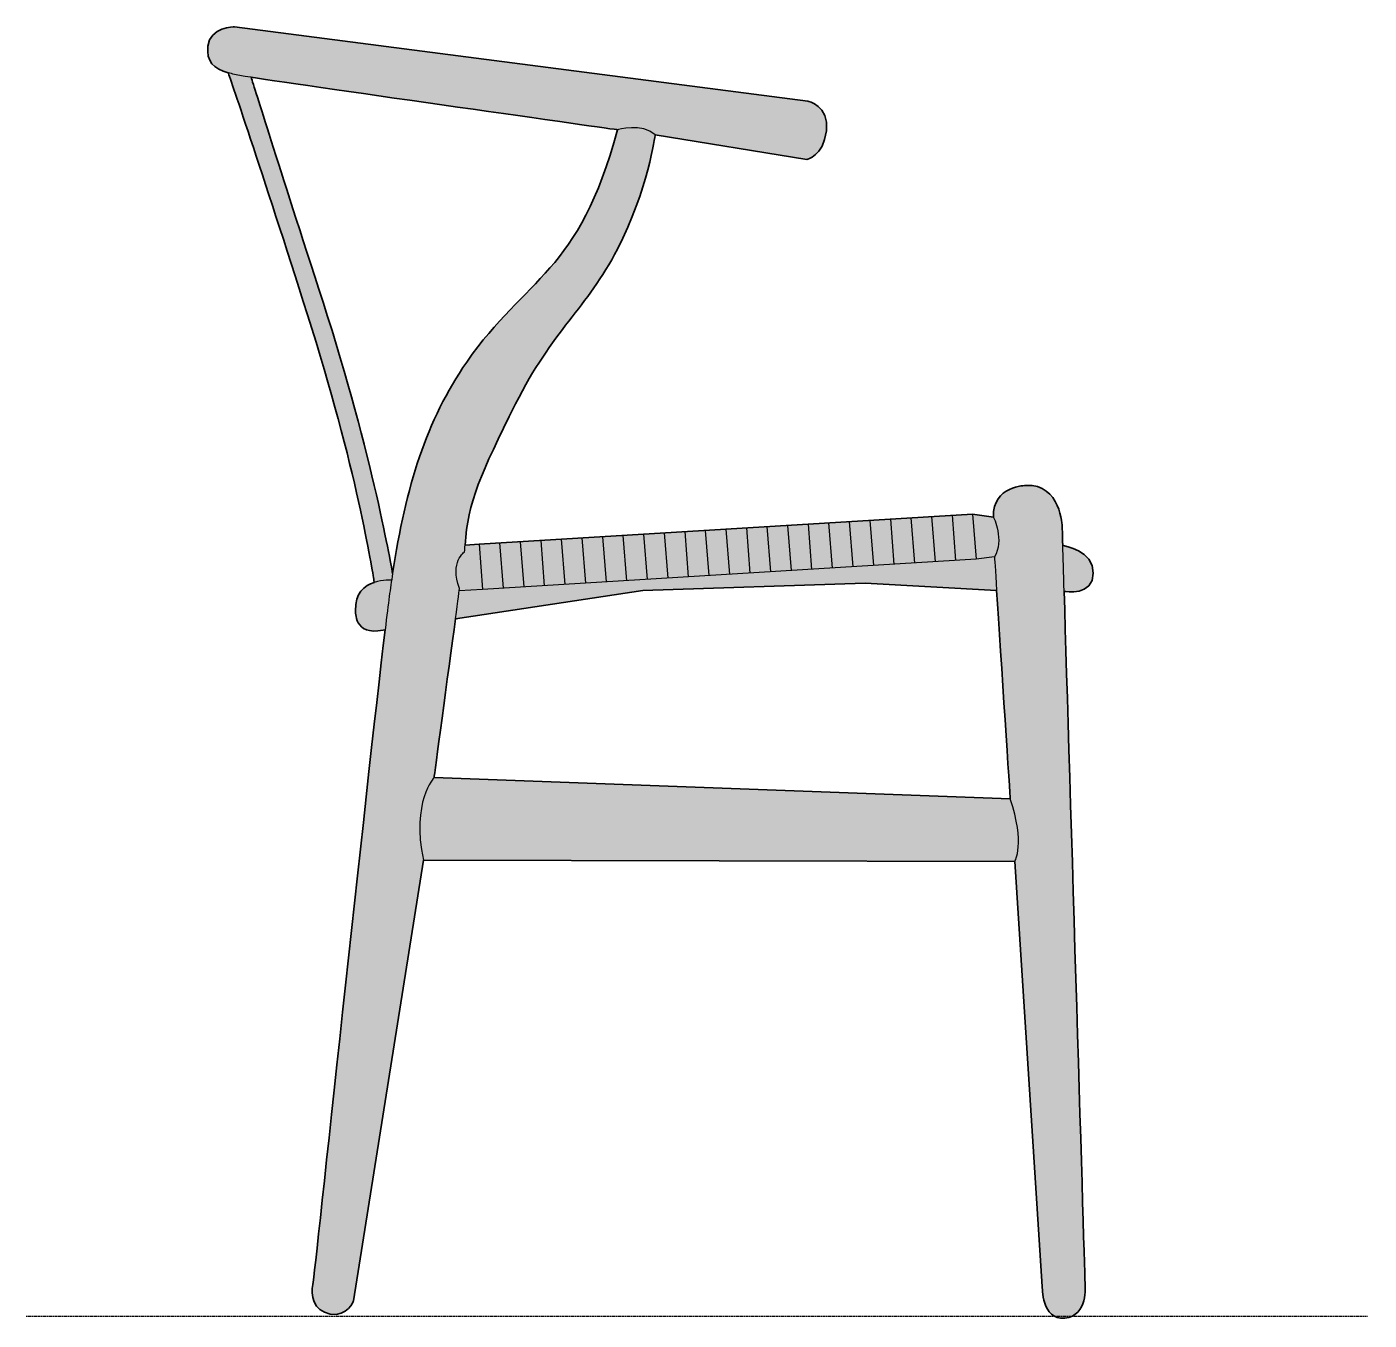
# Model space of a CAD drawing. Header units: millimetres. Extents: x 0 to 1721, y -831 to 755.
# Drawn here: x 935 to 1721, y -2 to 755 of the extents above; entities that cross this region are included whole.
import ezdxf

# ---------------------------------------------------------------- set-up
doc = ezdxf.new("R2010")
doc.units = ezdxf.units.MM
doc.linetypes.add('Dots', pattern=[1, 0, -1])
doc.layers.add('Blocks', color=7, linetype='Continuous')
doc.layers.add('Blocks$Fill', color=7, linetype='Continuous', true_color=0xffffff)
for name, color, linetype, lineweight, true_color in [('Blocks$Inner', 7, 'Continuous', 25, 0x007f00), ('Blocks$Outline', 7, 'Continuous', 35, 0xff3f3f), ('Groud', 7, 'Dots', 25, 0x243775)]:
    doc.layers.add(name, color=color, linetype=linetype, lineweight=lineweight, true_color=true_color)

# ---------------------------------------------------------------- blocks, each defined once
blk = doc.blocks.new('CH24 Side')
at = {"layer": 'Blocks$Fill'}
h = blk.add_hatch(color=256, dxfattribs=at)
h.paths.add_polyline_path([(-289.28, 418.89), (-240.37, 269.17), (-230.92, 237.81), (-223.1, 209.37), (-216.78, 184.23), (-211.87, 162.78), (-208.24, 145.42), (-205.79, 132.53), (-204.4, 124.51), (-204.07, 122.45), (-203.99, 121.93), (-203.97, 121.8), (-203.96, 121.76), (-203.96, 121.75), (-203.96, 121.75), (-203.78, 120.51), (-204.31, 120.33), (-204.84, 120.13), (-205.37, 119.92), (-205.9, 119.69), (-206.43, 119.45), (-206.95, 119.18), (-207.46, 118.9), (-207.72, 118.75), (-207.97, 118.59), (-208.22, 118.44), (-208.47, 118.27), (-208.71, 118.1), (-208.96, 117.93), (-209.2, 117.75), (-209.43, 117.56), (-209.67, 117.37), (-209.9, 117.18), (-210.12, 116.97), (-210.35, 116.77), (-210.57, 116.55), (-210.78, 116.33), (-211, 116.11), (-211.2, 115.88), (-211.41, 115.64), (-211.61, 115.39), (-211.8, 115.14), (-211.99, 114.89), (-212.18, 114.62), (-212.36, 114.36), (-212.53, 114.08), (-212.7, 113.8), (-212.86, 113.51), (-213.02, 113.21), (-213.17, 112.91), (-213.32, 112.6), (-213.46, 112.28), (-213.59, 111.96), (-213.72, 111.62), (-213.84, 111.29), (-213.96, 110.94), (-214.06, 110.59), (-214.16, 110.22), (-214.25, 109.86), (-214.34, 109.48), (-214.42, 109.09), (-214.49, 108.7), (-214.55, 108.3), (-214.6, 107.89), (-214.65, 107.48), (-214.69, 107.05), (-214.72, 106.62), (-214.74, 106.18), (-214.75, 105.73), (-214.75, 105.27), (-214.75, 104.81), (-214.73, 104.33), (-214.71, 103.85), (-214.71, 103.85), (-214.71, 103.84), (-214.71, 103.84), (-214.71, 103.8), (-214.71, 103.68), (-214.72, 103.48), (-214.72, 103.21), (-214.72, 102.88), (-214.7, 102.49), (-214.67, 102.05), (-214.62, 101.57), (-214.59, 101.31), (-214.55, 101.05), (-214.51, 100.78), (-214.45, 100.5), (-214.39, 100.21), (-214.33, 99.91), (-214.25, 99.62), (-214.17, 99.31), (-214.08, 99.01), (-213.98, 98.7), (-213.86, 98.39), (-213.74, 98.08), (-213.61, 97.77), (-213.46, 97.45), (-213.31, 97.14), (-213.14, 96.83), (-213.05, 96.68), (-212.96, 96.53), (-212.86, 96.38), (-212.76, 96.22), (-212.66, 96.07), (-212.55, 95.93), (-212.44, 95.78), (-212.33, 95.63), (-212.22, 95.49), (-212.1, 95.34), (-211.97, 95.2), (-211.84, 95.06), (-211.71, 94.92), (-211.58, 94.79), (-211.44, 94.65), (-211.29, 94.52), (-211.15, 94.39), (-211, 94.26), (-210.84, 94.14), (-210.68, 94.01), (-210.52, 93.89), (-210.35, 93.78), (-210.17, 93.66), (-210, 93.55), (-209.82, 93.44), (-209.63, 93.33), (-209.44, 93.23), (-209.24, 93.13), (-209.04, 93.04), (-208.84, 92.94), (-208.63, 92.85), (-208.41, 92.77), (-208.19, 92.69), (-207.96, 92.61), (-207.73, 92.53), (-207.5, 92.46), (-207.26, 92.4), (-207.01, 92.33), (-206.76, 92.28), (-206.5, 92.22), (-206.24, 92.17), (-205.98, 92.13), (-205.7, 92.09), (-205.42, 92.06), (-205.14, 92.03), (-204.85, 92), (-204.55, 91.98), (-204.25, 91.97), (-203.94, 91.96), (-203.63, 91.95), (-202.99, 91.96), (-202.32, 91.99), (-201.62, 92.04), (-200.9, 92.12), (-200.16, 92.22), (-199.39, 92.35), (-198.59, 92.51), (-197.44, 92.75), (-222.3, -131.23), (-234.23, -241.31), (-238.09, -276.36), (-239.24, -286.45), (-239.58, -289.33), (-239.7, -290.19), (-239.74, -290.47), (-239.76, -290.57), (-239.77, -290.65), (-239.88, -291.22), (-239.97, -291.81), (-240.04, -292.41), (-240.09, -293.03), (-240.13, -293.67), (-240.15, -294.31), (-240.14, -294.96), (-240.12, -295.62), (-240.09, -295.95), (-240.07, -296.28), (-240.03, -296.62), (-239.99, -296.95), (-239.94, -297.28), (-239.89, -297.61), (-239.83, -297.95), (-239.76, -298.28), (-239.69, -298.61), (-239.6, -298.94), (-239.51, -299.26), (-239.42, -299.59), (-239.31, -299.91), (-239.2, -300.24), (-239.08, -300.56), (-238.95, -300.87), (-238.81, -301.18), (-238.67, -301.49), (-238.51, -301.8), (-238.35, -302.1), (-238.18, -302.4), (-238, -302.7), (-237.81, -302.98), (-237.61, -303.27), (-237.4, -303.55), (-237.18, -303.82), (-236.95, -304.09), (-236.72, -304.35), (-236.47, -304.61), (-236.21, -304.86), (-235.94, -305.1), (-235.66, -305.34), (-235.37, -305.57), (-235.07, -305.79), (-234.76, -306), (-234.43, -306.21), (-234.1, -306.41), (-233.75, -306.59), (-233.39, -306.78), (-233.02, -306.95), (-232.64, -307.11), (-232.25, -307.26), (-231.84, -307.4), (-231.43, -307.54), (-230.99, -307.66), (-230.55, -307.77), (-230.1, -307.87), (-229.63, -307.96), (-229.16, -308.03), (-228.69, -308.09), (-228.24, -308.14), (-227.8, -308.17), (-227.37, -308.18), (-226.94, -308.18), (-226.53, -308.17), (-226.12, -308.14), (-225.73, -308.1), (-225.34, -308.05), (-224.96, -307.98), (-224.59, -307.91), (-224.23, -307.82), (-223.88, -307.73), (-223.54, -307.62), (-223.2, -307.5), (-222.88, -307.38), (-222.56, -307.24), (-222.25, -307.1), (-221.95, -306.95), (-221.66, -306.8), (-221.37, -306.63), (-221.09, -306.47), (-220.83, -306.29), (-220.57, -306.11), (-220.31, -305.93), (-220.07, -305.74), (-219.83, -305.55), (-219.6, -305.35), (-219.38, -305.15), (-219.17, -304.95), (-218.96, -304.75), (-218.76, -304.55), (-218.57, -304.34), (-218.38, -304.14), (-218.21, -303.94), (-218.04, -303.73), (-217.87, -303.53), (-217.57, -303.13), (-217.29, -302.74), (-217.04, -302.36), (-216.82, -302), (-216.62, -301.67), (-216.45, -301.35), (-216.3, -301.07), (-216.17, -300.82), (-216.07, -300.61), (-216, -300.44), (-215.91, -300.23), (-215.9, -300.2), (-215.9, -300.19), (-215.89, -300.15), (-215.87, -300.01), (-215.78, -299.46), (-215.44, -297.3), (-214.14, -289.11), (-209.51, -259.87), (-195.46, -171.14), (-181.41, -82.41), (-176.77, -53.17), (-175.48, -44.97), (-175.13, -42.82), (-175.05, -42.26), (-175.03, -42.12), (-175.02, -42.09), (-175.02, -42.08), (-175, -42.08), (-174.95, -42.08), (-174.77, -42.08), (-174.02, -42.08), (-171.13, -42.09), (-160.13, -42.11), (-120.88, -42.22), (-1.79, -42.52), (117.3, -42.83), (156.55, -42.93), (167.55, -42.96), (170.44, -42.97), (171.19, -42.97), (171.37, -42.97), (171.42, -42.97), (171.44, -42.97), (171.44, -42.98), (171.44, -43.02), (171.45, -43.15), (171.48, -43.68), (171.62, -45.77), (172.13, -53.66), (173.95, -81.86), (179.49, -167.41), (185.03, -252.96), (186.86, -281.15), (187.37, -289.05), (187.5, -291.13), (187.54, -291.66), (187.55, -291.8), (187.55, -291.83), (187.55, -291.85), (187.55, -292.07), (187.55, -292.69), (187.59, -293.65), (187.62, -294.25), (187.67, -294.9), (187.74, -295.62), (187.83, -296.38), (187.95, -297.18), (188.09, -298.01), (188.26, -298.87), (188.46, -299.76), (188.57, -300.2), (188.7, -300.65), (188.83, -301.09), (188.97, -301.54), (189.12, -301.99), (189.28, -302.43), (189.46, -302.88), (189.64, -303.32), (189.84, -303.75), (190.04, -304.18), (190.26, -304.6), (190.5, -305.02), (190.74, -305.42), (191, -305.82), (191.13, -306.02), (191.27, -306.21), (191.41, -306.4), (191.55, -306.58), (191.7, -306.77), (191.85, -306.95), (192.01, -307.12), (192.17, -307.3), (192.33, -307.47), (192.5, -307.64), (192.67, -307.8), (192.84, -307.96), (193.02, -308.11), (193.2, -308.27), (193.38, -308.41), (193.57, -308.56), (193.77, -308.69), (193.97, -308.83), (194.17, -308.96), (194.37, -309.08), (194.58, -309.2), (194.8, -309.32), (195.02, -309.43), (195.24, -309.53), (195.47, -309.63), (195.7, -309.72), (195.94, -309.81), (196.18, -309.89), (196.42, -309.97), (196.67, -310.04), (196.93, -310.11), (197.19, -310.16), (197.45, -310.22), (197.72, -310.26), (197.99, -310.3), (198.27, -310.33), (198.56, -310.36), (198.84, -310.38), (199.14, -310.39), (199.44, -310.4), (199.74, -310.4), (200.05, -310.39), (200.36, -310.37), (200.68, -310.35), (201, -310.31), (201.31, -310.28), (201.62, -310.23), (201.92, -310.19), (202.22, -310.13), (202.51, -310.07), (202.8, -310), (203.08, -309.93), (203.35, -309.85), (203.62, -309.77), (203.89, -309.68), (204.15, -309.59), (204.4, -309.49), (204.65, -309.39), (204.9, -309.28), (205.14, -309.17), (205.37, -309.05), (205.6, -308.93), (205.83, -308.81), (206.05, -308.68), (206.26, -308.54), (206.47, -308.4), (206.68, -308.26), (206.88, -308.11), (207.08, -307.96), (207.27, -307.81), (207.46, -307.65), (207.64, -307.49), (207.82, -307.33), (208, -307.16), (208.17, -306.99), (208.34, -306.81), (208.5, -306.64), (208.66, -306.45), (208.81, -306.27), (208.97, -306.09), (209.11, -305.9), (209.26, -305.71), (209.4, -305.51), (209.53, -305.32), (209.66, -305.12), (209.79, -304.92), (210.04, -304.52), (210.27, -304.1), (210.49, -303.68), (210.7, -303.26), (210.89, -302.83), (211.07, -302.4), (211.24, -301.96), (211.39, -301.52), (211.54, -301.08), (211.67, -300.64), (211.8, -300.2), (211.91, -299.76), (212.01, -299.32), (212.11, -298.89), (212.2, -298.45), (212.34, -297.6), (212.46, -296.77), (212.55, -295.97), (212.61, -295.21), (212.66, -294.49), (212.68, -293.81), (212.69, -293.19), (212.69, -292.64), (212.67, -291.73), (212.63, -291.15), (212.62, -290.95), (212.62, -290.94), (212.62, -290.9), (212.61, -290.73), (212.59, -290.09), (212.51, -287.57), (212.22, -277.9), (211.15, -242.58), (207.69, -128.11), (200.33, 115.25), (200.68, 115.19), (200.68, 115.19), (200.69, 115.19), (200.69, 115.18), (200.73, 115.18), (200.87, 115.16), (201.4, 115.08), (201.78, 115.04), (202.22, 115), (202.73, 114.96), (203.29, 114.93), (203.9, 114.92), (204.56, 114.91), (205.25, 114.93), (205.97, 114.97), (206.71, 115.03), (207.09, 115.07), (207.48, 115.12), (207.86, 115.18), (208.25, 115.25), (208.64, 115.32), (209.04, 115.41), (209.43, 115.51), (209.82, 115.61), (210.21, 115.73), (210.59, 115.86), (210.98, 116), (211.36, 116.15), (211.73, 116.32), (211.92, 116.41), (212.1, 116.5), (212.29, 116.59), (212.47, 116.69), (212.65, 116.79), (212.82, 116.9), (213, 117.01), (213.17, 117.12), (213.35, 117.23), (213.52, 117.35), (213.68, 117.48), (213.85, 117.61), (214.01, 117.74), (214.17, 117.87), (214.33, 118.01), (214.48, 118.16), (214.63, 118.31), (214.78, 118.46), (214.93, 118.62), (215.07, 118.78), (215.21, 118.94), (215.34, 119.11), (215.47, 119.29), (215.6, 119.47), (215.73, 119.65), (215.85, 119.84), (215.97, 120.03), (216.08, 120.23), (216.19, 120.43), (216.29, 120.64), (216.4, 120.86), (216.49, 121.07), (216.58, 121.3), (216.67, 121.53), (216.76, 121.76), (216.83, 122), (216.91, 122.24), (216.98, 122.49), (217.04, 122.75), (217.1, 123.01), (217.15, 123.27), (217.2, 123.55), (217.25, 123.82), (217.28, 124.11), (217.32, 124.4), (217.34, 124.69), (217.36, 124.99), (217.38, 125.3), (217.39, 125.61), (217.39, 125.93), (217.39, 126.24), (217.38, 126.55), (217.36, 126.85), (217.34, 127.15), (217.31, 127.45), (217.28, 127.74), (217.24, 128.03), (217.2, 128.31), (217.15, 128.59), (217.1, 128.87), (217.04, 129.14), (216.97, 129.41), (216.9, 129.68), (216.82, 129.94), (216.74, 130.2), (216.66, 130.45), (216.57, 130.7), (216.48, 130.95), (216.38, 131.2), (216.27, 131.44), (216.17, 131.67), (216.05, 131.91), (215.94, 132.14), (215.82, 132.37), (215.69, 132.59), (215.57, 132.81), (215.44, 133.03), (215.3, 133.24), (215.16, 133.45), (215.02, 133.66), (214.87, 133.86), (214.72, 134.07), (214.57, 134.26), (214.42, 134.46), (214.1, 134.84), (213.77, 135.21), (213.43, 135.56), (213.08, 135.9), (212.72, 136.24), (212.35, 136.56), (211.97, 136.86), (211.59, 137.16), (211.2, 137.45), (210.81, 137.72), (210.41, 137.99), (210.01, 138.24), (209.61, 138.49), (209.2, 138.72), (208.79, 138.95), (208.38, 139.16), (207.98, 139.37), (207.16, 139.75), (206.36, 140.1), (205.57, 140.41), (204.8, 140.69), (204.06, 140.94), (203.36, 141.15), (202.69, 141.35), (202.07, 141.51), (201.5, 141.65), (200.55, 141.86), (199.87, 141.98), (199.52, 142.04), (199.28, 150.23), (199.21, 152.36), (199.19, 152.9), (199.19, 153.04), (199.19, 153.07), (199.19, 153.08), (199.19, 153.08), (199.19, 153.08), (199.19, 153.08), (199.19, 153.09), (199.19, 153.09), (199.19, 153.1), (199.19, 153.16), (199.17, 153.37), (199.11, 154.17), (199.05, 154.74), (198.97, 155.42), (198.87, 156.18), (198.73, 157.03), (198.57, 157.95), (198.36, 158.93), (198.12, 159.97), (197.84, 161.05), (197.51, 162.16), (197.32, 162.73), (197.13, 163.3), (196.92, 163.88), (196.69, 164.46), (196.46, 165.04), (196.21, 165.62), (195.94, 166.2), (195.66, 166.78), (195.36, 167.35), (195.05, 167.92), (194.72, 168.48), (194.37, 169.04), (194.01, 169.59), (193.62, 170.13), (193.22, 170.66), (192.81, 171.18), (192.37, 171.69), (192.14, 171.93), (191.91, 172.18), (191.67, 172.42), (191.43, 172.66), (191.19, 172.89), (190.93, 173.12), (190.68, 173.34), (190.42, 173.56), (190.15, 173.77), (189.88, 173.98), (189.6, 174.19), (189.31, 174.39), (189.02, 174.58), (188.73, 174.77), (188.43, 174.95), (188.12, 175.13), (187.81, 175.3), (187.49, 175.47), (187.17, 175.63), (186.84, 175.78), (186.51, 175.93), (186.17, 176.07), (185.82, 176.2), (185.47, 176.33), (185.11, 176.45), (184.74, 176.56), (184.37, 176.66), (183.99, 176.76), (183.61, 176.85), (183.22, 176.93), (182.82, 177.01), (182.41, 177.07), (182, 177.13), (181.59, 177.18), (181.16, 177.22), (180.73, 177.25), (180.29, 177.28), (179.85, 177.29), (179.4, 177.3), (178.94, 177.29), (178.48, 177.28), (178, 177.26), (178, 177.26), (178, 177.26), (177.99, 177.26), (177.95, 177.26), (177.78, 177.25), (177.52, 177.24), (177.16, 177.22), (176.71, 177.18), (176.19, 177.13), (175.59, 177.06), (174.94, 176.97), (174.22, 176.84), (173.45, 176.69), (172.65, 176.5), (171.8, 176.28), (171.37, 176.15), (170.93, 176.01), (170.49, 175.87), (170.04, 175.71), (169.59, 175.53), (169.14, 175.35), (168.68, 175.15), (168.23, 174.94), (167.78, 174.72), (167.32, 174.48), (166.87, 174.23), (166.42, 173.96), (165.98, 173.68), (165.54, 173.38), (165.11, 173.07), (164.68, 172.74), (164.27, 172.39), (164.06, 172.21), (163.86, 172.03), (163.66, 171.84), (163.46, 171.64), (163.26, 171.45), (163.07, 171.24), (162.88, 171.04), (162.69, 170.82), (162.51, 170.61), (162.33, 170.38), (162.15, 170.16), (161.97, 169.93), (161.8, 169.69), (161.64, 169.45), (161.47, 169.2), (161.31, 168.95), (161.16, 168.69), (161.01, 168.43), (160.86, 168.16), (160.72, 167.89), (160.58, 167.61), (160.44, 167.33), (160.32, 167.04), (160.19, 166.75), (160.07, 166.45), (159.96, 166.14), (159.85, 165.83), (159.74, 165.51), (159.65, 165.19), (159.55, 164.86), (159.47, 164.52), (159.38, 164.18), (159.31, 163.84), (159.24, 163.48), (159.17, 163.12), (159.12, 162.76), (159.06, 162.39), (159.02, 162.01), (158.98, 161.63), (158.95, 161.23), (158.92, 160.84), (158.91, 160.43), (158.89, 159.61), (158.9, 158.75), (146.71, 160.52), (-142.43, 142.85), (-150.63, 142.35), (-150.24, 146.97), (-150, 149.23), (-149.71, 151.45), (-149.38, 153.64), (-149.02, 155.82), (-148.61, 157.98), (-148.16, 160.13), (-147.67, 162.28), (-147.13, 164.44), (-146.54, 166.6), (-145.9, 168.78), (-144.48, 173.21), (-142.85, 177.78), (-141, 182.53), (-138.92, 187.51), (-134.02, 198.37), (-121.01, 225), (-116.99, 232.72), (-113.01, 239.82), (-109.05, 246.36), (-105.13, 252.44), (-101.25, 258.11), (-97.4, 263.46), (-78.77, 287.99), (-75.18, 292.98), (-71.64, 298.17), (-68.15, 303.64), (-66.42, 306.51), (-64.71, 309.47), (-63.01, 312.53), (-61.32, 315.72), (-58.12, 322.17), (-55.23, 328.53), (-52.64, 334.74), (-50.32, 340.76), (-48.27, 346.56), (-46.47, 352.08), (-44.91, 357.28), (-43.57, 362.12), (-42.44, 366.55), (-41.51, 370.54), (-40.17, 376.98), (-39.45, 381.11), (-39.24, 382.56), (49.69, 368.24), (49.69, 368.24), (49.71, 368.24), (49.79, 368.26), (49.92, 368.29), (50.1, 368.34), (50.32, 368.41), (50.58, 368.5), (50.88, 368.61), (51.21, 368.75), (51.57, 368.91), (51.76, 369.01), (51.95, 369.11), (52.16, 369.22), (52.37, 369.33), (52.58, 369.46), (52.8, 369.59), (53.03, 369.73), (53.25, 369.88), (53.48, 370.05), (53.72, 370.22), (53.96, 370.4), (54.2, 370.59), (54.44, 370.79), (54.68, 371), (54.93, 371.22), (55.18, 371.45), (55.42, 371.7), (55.67, 371.96), (55.92, 372.22), (56.16, 372.51), (56.41, 372.8), (56.65, 373.1), (56.89, 373.42), (57.13, 373.76), (57.37, 374.1), (57.6, 374.46), (57.83, 374.84), (58.06, 375.22), (58.28, 375.63), (58.5, 376.04), (58.71, 376.48), (58.92, 376.92), (59.12, 377.39), (59.31, 377.87), (59.5, 378.36), (59.68, 378.87), (59.86, 379.4), (60.02, 379.95), (60.18, 380.51), (60.33, 381.09), (60.47, 381.69), (60.6, 382.3), (60.72, 382.94), (60.84, 383.59), (60.94, 384.26), (61.03, 384.95), (61.1, 385.64), (61.15, 386.31), (61.19, 386.97), (61.2, 387.6), (61.2, 388.22), (61.17, 388.82), (61.13, 389.41), (61.08, 389.98), (61.01, 390.53), (60.92, 391.06), (60.82, 391.58), (60.7, 392.09), (60.57, 392.57), (60.43, 393.05), (60.27, 393.5), (60.1, 393.95), (59.92, 394.38), (59.74, 394.79), (59.54, 395.19), (59.33, 395.57), (59.11, 395.95), (58.89, 396.3), (58.65, 396.65), (58.41, 396.98), (58.17, 397.3), (57.92, 397.61), (57.66, 397.9), (57.4, 398.18), (57.14, 398.45), (56.87, 398.71), (56.6, 398.96), (56.33, 399.2), (56.05, 399.42), (55.78, 399.64), (55.5, 399.84), (55.23, 400.04), (54.96, 400.22), (54.69, 400.39), (54.42, 400.56), (54.15, 400.71), (53.89, 400.86), (53.64, 401), (53.38, 401.13), (53.14, 401.25), (52.66, 401.46), (52.21, 401.65), (51.8, 401.81), (51.43, 401.94), (51.1, 402.04), (50.82, 402.12), (50.59, 402.18), (50.42, 402.23), (50.29, 402.26), (50.28, 402.26), (50.27, 402.26), (-285.73, 445.82), (-285.73, 445.82), (-285.89, 445.82), (-286.34, 445.8), (-287.06, 445.75), (-287.49, 445.71), (-287.98, 445.65), (-288.51, 445.57), (-289.08, 445.48), (-289.69, 445.36), (-290.32, 445.23), (-290.98, 445.06), (-291.65, 444.87), (-292, 444.77), (-292.34, 444.66), (-292.69, 444.54), (-293.04, 444.41), (-293.39, 444.27), (-293.74, 444.12), (-294.09, 443.97), (-294.44, 443.81), (-294.78, 443.63), (-295.13, 443.45), (-295.47, 443.26), (-295.81, 443.06), (-296.14, 442.84), (-296.47, 442.62), (-296.8, 442.38), (-297.12, 442.14), (-297.43, 441.88), (-297.73, 441.61), (-297.88, 441.47), (-298.03, 441.33), (-298.17, 441.19), (-298.32, 441.04), (-298.46, 440.89), (-298.6, 440.73), (-298.73, 440.58), (-298.86, 440.42), (-298.99, 440.25), (-299.12, 440.09), (-299.25, 439.92), (-299.37, 439.74), (-299.49, 439.56), (-299.61, 439.38), (-299.72, 439.2), (-299.83, 439.01), (-299.94, 438.82), (-300.04, 438.63), (-300.14, 438.43), (-300.24, 438.23), (-300.33, 438.02), (-300.42, 437.81), (-300.5, 437.6), (-300.59, 437.38), (-300.66, 437.16), (-300.74, 436.94), (-300.81, 436.71), (-300.87, 436.48), (-300.94, 436.24), (-300.99, 436.01), (-301.05, 435.76), (-301.1, 435.51), (-301.14, 435.26), (-301.18, 435.01), (-301.21, 434.75), (-301.25, 434.48), (-301.32, 433.66), (-301.34, 433.25), (-301.36, 432.86), (-301.37, 432.47), (-301.37, 432.09), (-301.37, 431.71), (-301.36, 431.34), (-301.34, 430.98), (-301.31, 430.62), (-301.27, 430.27), (-301.23, 429.93), (-301.18, 429.59), (-301.12, 429.26), (-301.06, 428.94), (-300.99, 428.62), (-300.91, 428.3), (-300.82, 428), (-300.73, 427.7), (-300.63, 427.4), (-300.52, 427.11), (-300.4, 426.82), (-300.28, 426.55), (-300.15, 426.27), (-300.01, 426), (-299.87, 425.74), (-299.72, 425.48), (-299.56, 425.23), (-299.39, 424.98), (-299.22, 424.74), (-299.04, 424.5), (-298.85, 424.27), (-298.66, 424.04), (-298.46, 423.81), (-298.25, 423.59), (-298.03, 423.38), (-297.81, 423.17), (-297.58, 422.96), (-297.35, 422.76), (-297.11, 422.56), (-296.86, 422.37), (-296.6, 422.18), (-296.34, 422), (-296.07, 421.81), (-295.79, 421.64), (-295.51, 421.46), (-295.22, 421.29), (-294.92, 421.13), (-294.62, 420.96), (-294.31, 420.8), (-293.67, 420.49), (-293, 420.2), (-292.31, 419.92), (-291.59, 419.64), (-290.85, 419.38), (-290.08, 419.13)], flags=0)
h.paths.add_polyline_path([(-193.22, 126.53), (-193.22, 126.53), (-193.22, 126.54), (-193.23, 126.58), (-193.25, 126.72), (-193.35, 127.31), (-193.76, 129.63), (-195.45, 138.57), (-202.55, 171.81), (-208.11, 195.04), (-215.13, 221.95), (-223.67, 252.01), (-233.81, 284.68), (-275.9, 416.29), (-155.04, 398.86), (-89.76, 389.58), (-69.06, 386.64), (-63.34, 385.83), (-61.84, 385.62), (-61.45, 385.56), (-61.36, 385.55), (-61.33, 385.55), (-61.32, 385.55), (-63.47, 377.84), (-65.67, 370.61), (-67.91, 363.81), (-70.19, 357.44), (-72.52, 351.46), (-74.9, 345.84), (-77.31, 340.58), (-79.77, 335.63), (-82.27, 330.98), (-84.81, 326.6), (-87.39, 322.47), (-90.01, 318.56), (-92.67, 314.85), (-95.36, 311.31), (-98.1, 307.92), (-100.87, 304.66), (-103.67, 301.49), (-106.51, 298.41), (-130.45, 273.51), (-133.58, 270.01), (-136.74, 266.33), (-139.93, 262.47), (-143.14, 258.39), (-146.39, 254.06), (-149.65, 249.47), (-151.83, 246.26), (-153.95, 243.03), (-156, 239.76), (-157.98, 236.47), (-159.9, 233.14), (-161.77, 229.77), (-163.57, 226.38), (-165.31, 222.94), (-166.99, 219.47), (-168.62, 215.96), (-171.72, 208.81), (-174.61, 201.48), (-177.3, 193.96), (-179.81, 186.25), (-182.14, 178.33), (-184.31, 170.18), (-186.32, 161.8), (-188.2, 153.17), (-189.94, 144.28), (-193.08, 125.69)], flags=0)
h.paths.add_polyline_path([(-156.23, 99.16), (-46.4, 115.78), (83.7, 119.96), (160.79, 115.71), (165.72, 40.11), (167.86, 7.31), (168.51, -2.62), (168.69, -5.32), (168.74, -6.03), (168.75, -6.21), (168.75, -6.25), (168.75, -6.26), (168.75, -6.27), (168.74, -6.27), (168.69, -6.26), (168.51, -6.26), (167.78, -6.23), (164.96, -6.13), (154.25, -5.73), (116.02, -4.31), (0, 0), (-116.02, 4.31), (-154.25, 5.73), (-164.96, 6.13), (-167.78, 6.23), (-168.51, 6.26), (-168.69, 6.26), (-168.74, 6.27), (-168.75, 6.27), (-168.75, 6.27), (-168.75, 6.28), (-168.74, 6.31), (-168.73, 6.44), (-168.66, 6.97), (-168.39, 8.97), (-167.39, 16.38), (-164.07, 40.97)], flags=0)
at = {"layer": 'Blocks$Inner'}
blk.add_line((-193.67, 121.74), (-193.82, 121.75), dxfattribs=at)
for points in [[(98.52, 157.57), (100.62, 131.07)], [(110.57, 158.31), (112.67, 131.81)], [(122.62, 159.04), (124.72, 132.54)], [(134.67, 159.78), (136.77, 133.28)], [(146.71, 160.52), (148.81, 134.02)], [(-34, 149.47), (-31.9, 122.97)], [(-21.96, 150.21), (-19.85, 123.71)], [(-9.91, 150.94), (-7.81, 124.44)], [(2.14, 151.68), (4.24, 125.18)], [(14.19, 152.42), (16.29, 125.92)], [(26.24, 153.15), (28.34, 126.65)], [(38.29, 153.89), (40.39, 127.39)], [(50.34, 154.62), (52.43, 128.12)], [(62.38, 155.36), (64.48, 128.86)], [(74.43, 156.1), (76.53, 129.6)], [(86.47, 156.83), (88.58, 130.33)], [(-142.43, 142.85), (-140.33, 116.34)], [(-130.38, 143.58), (-128.28, 117.08)], [(-118.34, 144.32), (-116.24, 117.82)], [(-106.29, 145.05), (-104.19, 118.55)], [(-94.24, 145.79), (-92.14, 119.29)], [(-82.19, 146.53), (-80.1, 120.03)], [(-70.15, 147.27), (-68.04, 120.76)], [(-58.1, 148), (-56, 121.5)], [(-46.05, 148.74), (-43.95, 122.23)], [(159.5, 135.48), (148.81, 134.02), (-140.33, 116.34), (-154.03, 115.51)]]:
    blk.add_lwpolyline(points, dxfattribs=at)
for points, knots in [([(-275.9, 416.29), (-278.65, 416.71), (-280.58, 417.01), (-281.55, 417.18), (-284.42, 417.68), (-287, 418.23), (-289.28, 418.89)], [0.9294176, 0.9294176, 0.9294176, 0.9294176, 1, 1, 1, 1.2091346, 1.2091346, 1.2091346, 1.2091346]), ([(-193.08, 125.69), (-193.75, 121.29), (-194.39, 116.79), (-195.01, 112.2), (-195.64, 107.48), (-196.46, 100.88), (-197.44, 92.75)], [1.9206679, 1.9206679, 1.9206679, 1.9206679, 2, 2, 2, 2.081608, 2.081608, 2.081608, 2.081608])]:
    blk.add_open_spline(points, degree=3, knots=knots, dxfattribs=at)
for points in [[(-39.24, 382.56), (-47, 389.72), (-61.32, 385.55), (-61.32, 385.55)], [(158.9, 158.75), (158.9, 158.75), (165.47, 145.03), (159.5, 135.48)], [(-150.85, 138.46), (-150.79, 139.78), (-150.72, 141.07), (-150.63, 142.35)], [(200.33, 115.25), (199.99, 126.45), (199.72, 135.56), (199.52, 142.04)], [(-153.83, 116.98), (-159.8, 132.49), (-150.85, 138.46), (-150.85, 138.46)], [(159.5, 135.48), (159.5, 135.48), (160.01, 127.67), (160.79, 115.71)], [(-193.82, 121.75), (-193.82, 121.75), (-198.72, 122.15), (-203.78, 120.51)], [(-156.23, 99.16), (-154.79, 109.83), (-153.83, 116.98), (-153.83, 116.98)], [(-168.75, 6.27), (-168.75, 6.27), (-182.18, -8.06), (-175.02, -42.08)], [(171.44, -42.97), (171.44, -42.97), (177.7, -32.23), (168.75, -6.27)]]:
    blk.add_open_spline(points, degree=3, dxfattribs=at)
at = {"layer": 'Blocks$Outline'}
for p, q in [((-193.08, 125.69), (-193.22, 126.53)), ((-203.96, 121.75), (-203.78, 120.51)), ((200.33, 115.25), (200.68, 115.19)), ((-198.59, 92.51), (-197.44, 92.75))]:
    blk.add_line(p, q, dxfattribs=at)
for points in [[(158.9, 158.75), (146.71, 160.52), (-142.43, 142.85), (-150.63, 142.35)], [(-156.23, 99.16), (-46.4, 115.78), (83.7, 119.96), (160.79, 115.71)]]:
    blk.add_lwpolyline(points, dxfattribs=at)
for points, knots in [([(-39.24, 382.56), (-39.24, 382.56), (49.69, 368.24), (49.69, 368.24), (49.69, 368.24), (59.24, 370.03), (61.03, 384.95), (62.82, 399.87), (50.28, 402.26), (50.28, 402.26), (50.28, 402.26), (-285.73, 445.82), (-285.73, 445.82), (-285.73, 445.82), (-300.05, 445.82), (-301.25, 434.48), (-302.19, 425.52), (-297.91, 421.4), (-289.28, 418.89)], [329.136252, 329.136252, 329.136252, 329.136252, 330.136252, 330.136252, 330.136252, 331.136252, 331.136252, 331.136252, 332.136252, 332.136252, 332.136252, 333.136252, 333.136252, 333.136252, 334.136252, 334.136252, 334.136252, 334.927117, 334.927117, 334.927117, 334.927117]), ([(-61.32, 385.55), (-84, 300.8), (-114.65, 299.95), (-149.65, 249.47), (-173.28, 215.4), (-185.27, 176.78), (-193.08, 125.69)], [2.846015, 2.846015, 2.846015, 2.846015, 3.846015, 3.846015, 3.846015, 4.766683, 4.766683, 4.766683, 4.766683]), ([(-150.63, 142.35), (-148.93, 167.53), (-141.46, 184.09), (-121.01, 225), (-99.52, 267.97), (-79.23, 281.1), (-61.32, 315.72), (-43.42, 350.33), (-39.24, 382.56), (-39.24, 382.56)], [326.184321, 326.184321, 326.184321, 326.184321, 327.136252, 327.136252, 327.136252, 328.136252, 328.136252, 328.136252, 329.136252, 329.136252, 329.136252, 329.136252]), ([(-239.77, -290.65), (-240.96, -296.62), (-239.77, -306.17), (-229.63, -307.96), (-219.48, -309.75), (-215.9, -300.2), (-215.9, -300.2)], [3.724987, 3.724987, 3.724987, 3.724987, 4.724987, 4.724987, 4.724987, 5.724987, 5.724987, 5.724987, 5.724987]), ([(187.55, -291.85), (187.55, -291.85), (186.96, -311.54), (200.68, -310.35), (214.41, -309.15), (212.62, -290.95), (212.62, -290.95)], [8.724987, 8.724987, 8.724987, 8.724987, 9.724987, 9.724987, 9.724987, 10.724987, 10.724987, 10.724987, 10.724987])]:
    blk.add_open_spline(points, degree=3, knots=knots, dxfattribs=at)
for points in [[(-289.28, 418.89), (-288.44, 416.44), (-267.27, 354.55), (-240.37, 269.17)], [(-233.81, 284.68), (-260.61, 367.29), (-273.88, 409.78), (-275.9, 416.29)], [(-275.9, 416.29), (-239.7, 410.81), (-61.32, 385.55), (-61.32, 385.55)], [(-193.22, 126.53), (-193.22, 126.53), (-204.56, 194.56), (-233.81, 284.68)], [(-240.37, 269.17), (-212.91, 182.03), (-203.96, 121.75), (-203.96, 121.75)], [(178, 177.26), (178, 177.26), (158.31, 177.25), (158.9, 158.75)], [(199.19, 153.08), (199.19, 153.08), (198.3, 178.45), (178, 177.26)], [(199.52, 142.04), (199.31, 149.16), (199.19, 153.08), (199.19, 153.08)], [(217.39, 125.93), (217.39, 139.29), (200.42, 141.91), (199.52, 142.04)], [(200.68, 115.19), (200.68, 115.19), (217.39, 112.2), (217.39, 125.93)], [(-203.78, 120.51), (-209.46, 118.67), (-215.34, 114.26), (-214.71, 103.85)], [(160.79, 115.71), (163.33, 76.74), (168.75, -6.27), (168.75, -6.27)], [(212.62, -290.95), (212.62, -290.95), (203.58, 7.89), (200.33, 115.25)], [(-214.71, 103.85), (-214.71, 103.85), (-215.9, 88.93), (-198.59, 92.51)], [(-168.75, 6.27), (-168.75, 6.27), (-160.45, 67.86), (-156.23, 99.16)], [(-197.44, 92.75), (-208.38, 1.2), (-238.68, -285.17), (-239.77, -290.65)], [(168.75, -6.27), (168.75, -6.27), (-168.75, 6.27), (-168.75, 6.27)], [(-215.9, -300.2), (-215.9, -300.2), (-175.02, -42.08), (-175.02, -42.08)], [(-175.02, -42.08), (-175.02, -42.08), (171.44, -42.97), (171.44, -42.97)], [(171.44, -42.97), (171.44, -42.97), (187.55, -291.85), (187.55, -291.85)]]:
    blk.add_open_spline(points, degree=3, dxfattribs=at)

msp = doc.modelspace()

# ---------------------------------------------------------------- linework, layer by layer
at = {"layer": 'Groud'}
msp.add_lwpolyline([(934.95, 0), (1721.25, 0)], dxfattribs=at)

# ---------------------------------------------------------------- block references
at = {"layer": 'Blocks'}
msp.add_blockref('CH24 Side', (1342.25, 309.23), dxfattribs=at)

doc.saveas('drawing.dxf')
